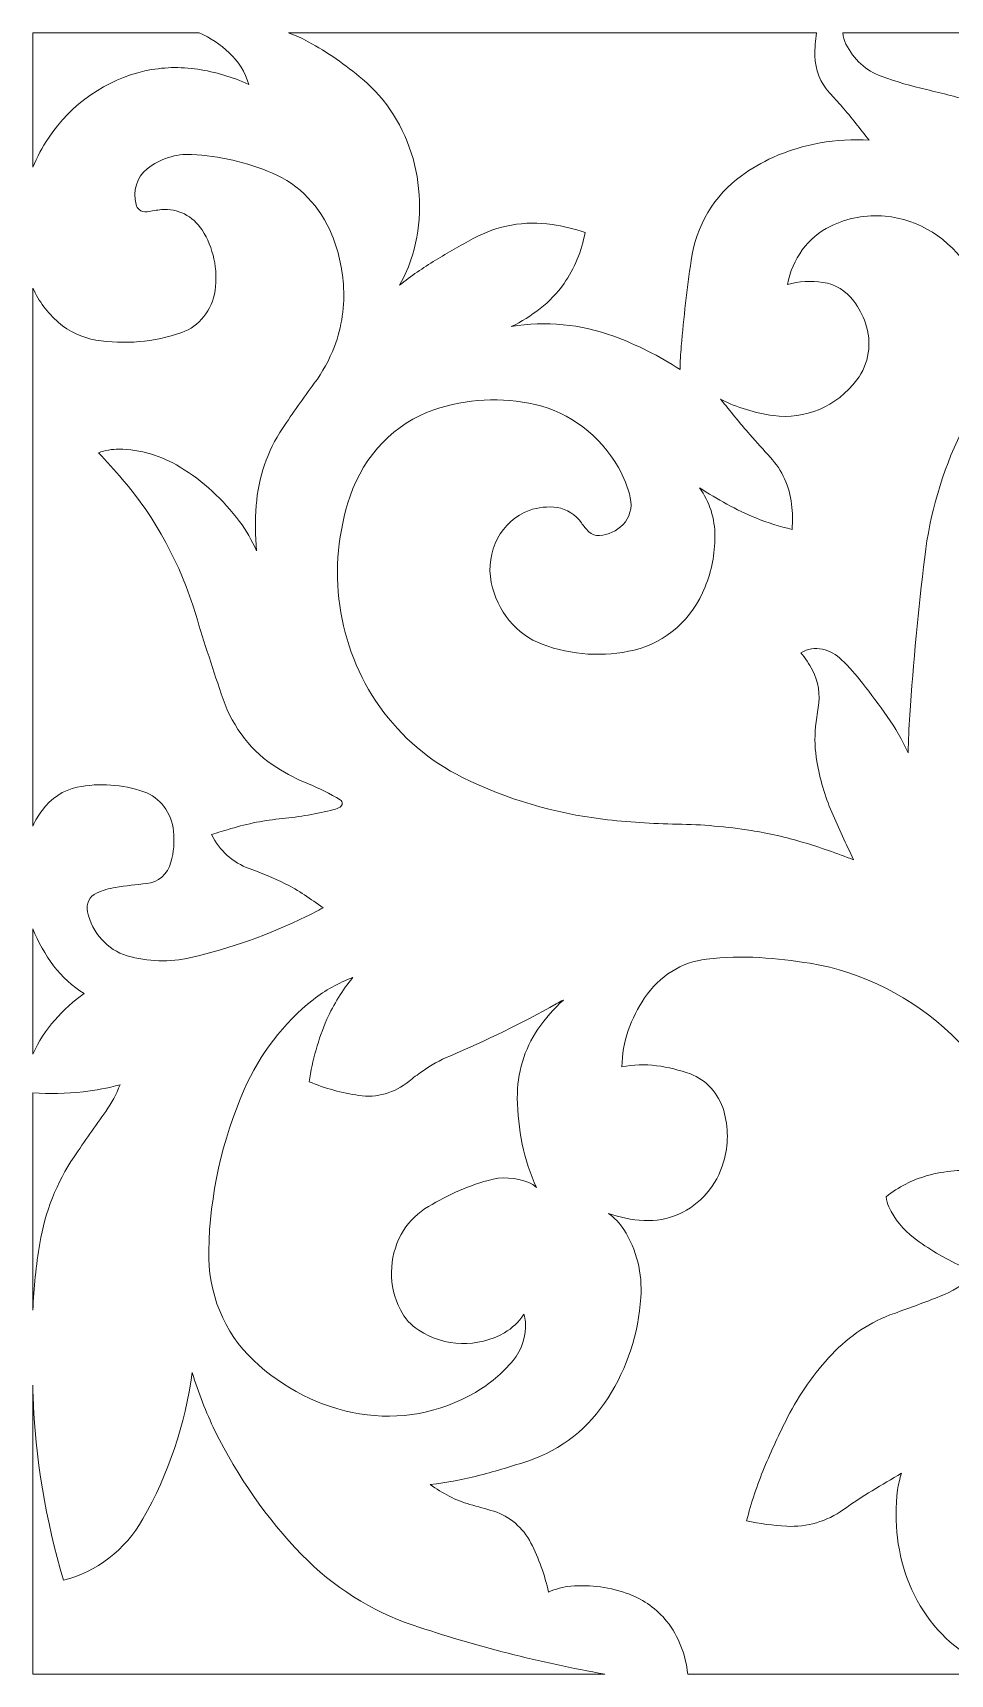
# Model space of a CAD drawing. Header units: millimetres. Extents: x -1200 to 1200, y -590 to 590.
# Drawn here: x -1200 to -541, y -590 to 590 of the extents above; entities that cross this region are included whole.
import ezdxf

# ---------------------------------------------------------------- set-up
doc = ezdxf.new("R2010")
doc.units = ezdxf.units.MM
doc.header["$MEASUREMENT"] = 0
doc.layers.add('Layer 1', color=7, linetype='Continuous')

msp = doc.modelspace()

# ---------------------------------------------------------------- linework, layer by layer
at = {"layer": 'Layer 1', "color": 250, "lineweight": 20}
for points, knots in [([(-1200.0501, 493.3208), (-1200.0501, 493.3208), (-1200.0501, 589.9734), (-1200.0501, 589.9734), (-1200.0501, 589.9734), (-1080.3927, 589.9734), (-1080.3927, 589.9734), (-1072.5478, 586.4122), (-1065.2777, 581.5573), (-1058.8408, 575.5863), (-1052.317, 569.5377), (-1047.4606, 561.6755), (-1044.8035, 552.8567), (-1056.5288, 558.1985), (-1068.84, 561.8769), (-1081.4484, 563.7983), (-1094.0911, 565.7119), (-1106.9442, 565.3118), (-1119.4524, 562.6007), (-1147.3911, 556.3376), (-1172.1297, 539.1025), (-1188.868, 514.2369), (-1193.2621, 507.7053), (-1197.0053, 500.6881), (-1200.0501, 493.3208)], [0, 0, 0, 0, 0.125, 0.125, 0.125, 0.25, 0.25, 0.25, 0.375, 0.375, 0.375, 0.5, 0.5, 0.5, 0.625, 0.625, 0.625, 0.75, 0.75, 0.75, 0.875, 0.875, 0.875, 1, 1, 1, 1]), ([(-636.7628, 589.9734), (-636.7628, 589.9734), (-1016.329, 589.9734), (-1016.329, 589.9734), (-1011.442, 588.2573), (-1006.6919, 586.1371), (-1002.1181, 583.6103), (-988.3414, 576.0245), (-975.2803, 567.0121), (-963.1024, 556.7258), (-945.8308, 542.1268), (-933.1526, 522.1451), (-926.7952, 499.5141), (-920.4463, 476.9174), (-920.576, 452.7704), (-927.1732, 430.2461), (-929.3959, 422.6406), (-932.5214, 415.3628), (-936.442, 408.5877), (-928.1812, 415.1154), (-919.5594, 421.0981), (-910.6331, 426.4979), (-901.7079, 431.9148), (-892.6666, 437.1001), (-883.5323, 442.0708), (-866.0466, 451.5491), (-846.2782, 455.0827), (-826.8854, 452.1755), (-818.8166, 450.9727), (-810.8579, 449.0526), (-803.0851, 446.4389), (-805.5219, 433.1441), (-810.6988, 420.6112), (-818.238, 409.7472), (-823.114, 402.88), (-828.8977, 396.8143), (-835.402, 391.7422), (-841.8964, 386.6899), (-848.8373, 382.339), (-856.1269, 378.7592), (-831.425, 382.9575), (-806.1188, 380.5768), (-782.4579, 371.8447), (-765.8273, 365.6987), (-749.8426, 357.6497), (-734.8181, 347.8214), (-734.752, 353.4541), (-734.4756, 359.0644), (-733.9814, 364.6722), (-732.1782, 385.279), (-729.8149, 405.82), (-726.8876, 426.2795), (-723.3339, 451.1477), (-710.1896, 473.2891), (-690.7247, 487.2577), (-683.5855, 492.3745), (-676.0182, 496.7886), (-668.1244, 500.4288), (-646.2054, 510.1229), (-622.5201, 514.3185), (-598.8702, 512.7222), (-602.0972, 516.7374), (-605.3096, 520.7869), (-608.4951, 524.8456), (-611.705, 528.9334), (-615.0029, 532.9473), (-618.411, 536.8586), (-621.4081, 540.2343), (-624.4297, 543.5758), (-627.4708, 546.9041), (-633.9346, 554.0042), (-637.6595, 563.4851), (-637.8981, 573.4161), (-638.0387, 578.9528), (-637.6595, 584.5039), (-636.7628, 589.9734)], [0, 0, 0, 0, 0.04, 0.04, 0.04, 0.08, 0.08, 0.08, 0.12, 0.12, 0.12, 0.16, 0.16, 0.16, 0.2, 0.2, 0.2, 0.24, 0.24, 0.24, 0.28, 0.28, 0.28, 0.32, 0.32, 0.32, 0.36, 0.36, 0.36, 0.4, 0.4, 0.4, 0.44, 0.44, 0.44, 0.48, 0.48, 0.48, 0.52, 0.52, 0.52, 0.56, 0.56, 0.56, 0.6, 0.6, 0.6, 0.64, 0.64, 0.64, 0.68, 0.68, 0.68, 0.72, 0.72, 0.72, 0.76, 0.76, 0.76, 0.8, 0.8, 0.8, 0.84, 0.84, 0.84, 0.88, 0.88, 0.88, 0.92, 0.92, 0.92, 0.96, 0.96, 0.96, 1, 1, 1, 1]), ([(-164.8236, 589.9734), (-164.8236, 589.9734), (-617.7688, 589.9734), (-617.7688, 589.9734), (-617.567, 587.14), (-616.8232, 584.3657), (-615.5828, 581.852), (-610.2064, 570.9511), (-601.148, 562.6679), (-590.2681, 558.7131), (-579.5704, 554.8241), (-568.6537, 551.6248), (-557.6001, 549.1216), (-546.1635, 546.5422), (-534.8102, 543.5587), (-523.5535, 540.1883), (-505.5368, 534.7885), (-489.6635, 523.1677), (-478.359, 507.1487), (-465.9108, 489.4898), (-458.6958, 468.1894), (-457.6536, 446.0546), (-456.8535, 429.1827), (-457.9447, 412.2687), (-460.8868, 395.6719), (-457.6242, 402.5654), (-453.7256, 409.0773), (-449.2728, 415.1364), (-437.7127, 430.8831), (-424.3336, 445.0018), (-409.4792, 457.1582), (-388.7077, 474.1472), (-366.3521, 488.7685), (-342.7695, 500.775), (-303.541, 520.7369), (-263.4282, 538.6353), (-222.5751, 554.3925), (-216.4098, 556.6456), (-210.2578, 558.9381), (-204.1034, 561.2623), (-197.9552, 563.5864), (-192.0272, 566.5897), (-186.4256, 570.197), (-178.3385, 575.5823), (-171.0538, 582.239), (-164.8236, 589.9734)], [0, 0, 0, 0, 0.066666667, 0.066666667, 0.066666667, 0.133333333, 0.133333333, 0.133333333, 0.2, 0.2, 0.2, 0.266666667, 0.266666667, 0.266666667, 0.333333333, 0.333333333, 0.333333333, 0.4, 0.4, 0.4, 0.466666667, 0.466666667, 0.466666667, 0.533333333, 0.533333333, 0.533333333, 0.6, 0.6, 0.6, 0.666666667, 0.666666667, 0.666666667, 0.733333333, 0.733333333, 0.733333333, 0.8, 0.8, 0.8, 0.866666667, 0.866666667, 0.866666667, 0.933333333, 0.933333333, 0.933333333, 1, 1, 1, 1]), ([(-1200.0501, 19.715), (-1200.0501, 19.715), (-1200.0501, 406.511), (-1200.0501, 406.511), (-1195.6903, 396.9248), (-1189.4184, 388.4994), (-1181.6995, 381.8125), (-1173.9218, 375.1006), (-1164.6431, 370.7208), (-1154.7847, 369.1218), (-1134.0817, 365.7685), (-1112.9408, 367.6175), (-1093.0134, 374.5255), (-1080.4038, 378.8935), (-1071.1557, 390.5301), (-1069.1067, 404.6172), (-1066.8779, 419.9085), (-1070.2149, 435.5235), (-1078.4318, 448.2274), (-1084.985, 458.3584), (-1096.0533, 463.9464), (-1107.4813, 462.8712), (-1110.9884, 462.5224), (-1114.4932, 462.0144), (-1117.96, 461.363), (-1119.954, 460.9918), (-1121.9871, 461.5314), (-1123.5785, 462.8712), (-1124.6661, 463.7963), (-1125.4588, 465.0493), (-1125.86, 466.4745), (-1128.5574, 476.0515), (-1125.3047, 486.4234), (-1117.7692, 492.2917), (-1108.5345, 499.4813), (-1097.3072, 503.0991), (-1085.9281, 502.5464), (-1065.986, 501.5949), (-1046.3278, 497.0624), (-1027.7729, 489.1344), (-1008.6345, 480.9617), (-993.2725, 464.9531), (-985.0507, 444.6411), (-980.4817, 433.3902), (-977.7171, 421.4035), (-976.8265, 409.1734), (-975.7219, 393.9189), (-977.9177, 378.5934), (-983.2304, 364.4076), (-986.9224, 354.9294), (-991.7984, 346.0486), (-997.735, 338.0062), (-1005.5665, 327.3922), (-1013.1864, 316.5953), (-1020.5788, 305.6285), (-1031.5357, 289.3739), (-1038.0791, 270.1779), (-1039.47, 250.158), (-1040.2285, 239.3032), (-1040.1966, 228.3983), (-1039.3697, 217.5514), (-1042.5429, 225.0858), (-1046.5786, 232.1596), (-1051.3971, 238.6149), (-1063.2324, 254.4905), (-1077.7676, 267.7919), (-1094.2196, 277.8361), (-1107.6452, 286.0272), (-1122.7687, 290.4307), (-1138.1993, 290.6334), (-1143.2014, 290.6939), (-1148.1679, 289.8464), (-1152.8972, 288.1079), (-1147.0009, 281.9829), (-1141.2685, 275.6566), (-1135.7221, 269.154), (-1111.8435, 241.168), (-1093.8416, 207.9613), (-1082.9519, 171.8197), (-1076.7791, 151.3879), (-1070.2285, 131.1127), (-1063.2728, 110.9731), (-1056.1018, 90.2372), (-1042.4817, 72.8258), (-1024.6866, 61.7222), (-1017.4006, 57.1726), (-1009.7954, 53.256), (-1001.9309, 50.0159), (-994.0701, 46.781), (-986.4416, 42.9315), (-979.0872, 38.5267), (-978.2052, 38.0055), (-977.6632, 36.9935), (-977.6718, 35.9038), (-977.6816, 34.8181), (-978.2651, 33.8244), (-979.1593, 33.3256), (-980.6004, 32.5241), (-982.1222, 31.9135), (-983.6916, 31.5147), (-995.894, 28.4233), (-1008.2749, 26.2808), (-1020.7634, 25.0923), (-1033.2618, 23.8974), (-1045.6219, 21.4798), (-1057.7092, 17.8475), (-1062.3517, 16.4538), (-1067.0039, 15.0416), (-1071.6487, 13.6203), (-1065.8331, 2.064), (-1056.1422, -6.6681), (-1044.5454, -10.8058), (-1035.7671, -13.938), (-1027.1515, -17.594), (-1018.7413, -21.7343), (-1013.9412, -24.1046), (-1009.2926, -26.8037), (-1004.8118, -29.8241), (-1000.3394, -32.8313), (-995.8988, -35.8872), (-991.4816, -38.9826), (-995.4279, -41.2554), (-999.4452, -43.394), (-1003.5297, -45.3812), (-1030.1008, -58.3378), (-1057.9038, -68.2201), (-1086.4248, -74.8781), (-1101.5935, -78.4248), (-1117.3435, -77.9497), (-1132.3006, -73.5054), (-1146.3991, -69.3256), (-1157.2875, -57.2297), (-1160.7079, -41.924), (-1161.9605, -36.3373), (-1159.2265, -30.6072), (-1154.2856, -28.4251), (-1149.9196, -26.5037), (-1145.3519, -25.1692), (-1140.6801, -24.4414), (-1133.2352, -23.2767), (-1125.7585, -22.3621), (-1118.2524, -21.6895), (-1110.0404, -20.9552), (-1103.0848, -14.8645), (-1100.7703, -6.3509), (-1098.7837, 0.9216), (-1098.1574, 8.5337), (-1098.9183, 16.0616), (-1100.2516, 29.2208), (-1108.6153, 40.3033), (-1120.3222, 44.3686), (-1135.7429, 49.7369), (-1152.1583, 50.8503), (-1168.0831, 47.6141), (-1178.1459, 45.5663), (-1187.1493, 39.6467), (-1193.4431, 30.9633), (-1195.9851, 27.4547), (-1198.1993, 23.6829), (-1200.0501, 19.7071)], [0, 0, 0, 0, 0.018867925, 0.018867925, 0.018867925, 0.037735849, 0.037735849, 0.037735849, 0.056603774, 0.056603774, 0.056603774, 0.075471698, 0.075471698, 0.075471698, 0.094339623, 0.094339623, 0.094339623, 0.113207547, 0.113207547, 0.113207547, 0.132075472, 0.132075472, 0.132075472, 0.150943396, 0.150943396, 0.150943396, 0.169811321, 0.169811321, 0.169811321, 0.188679245, 0.188679245, 0.188679245, 0.20754717, 0.20754717, 0.20754717, 0.226415094, 0.226415094, 0.226415094, 0.245283019, 0.245283019, 0.245283019, 0.264150943, 0.264150943, 0.264150943, 0.283018868, 0.283018868, 0.283018868, 0.301886792, 0.301886792, 0.301886792, 0.320754717, 0.320754717, 0.320754717, 0.339622642, 0.339622642, 0.339622642, 0.358490566, 0.358490566, 0.358490566, 0.377358491, 0.377358491, 0.377358491, 0.396226415, 0.396226415, 0.396226415, 0.41509434, 0.41509434, 0.41509434, 0.433962264, 0.433962264, 0.433962264, 0.452830189, 0.452830189, 0.452830189, 0.471698113, 0.471698113, 0.471698113, 0.490566038, 0.490566038, 0.490566038, 0.509433962, 0.509433962, 0.509433962, 0.528301887, 0.528301887, 0.528301887, 0.547169811, 0.547169811, 0.547169811, 0.566037736, 0.566037736, 0.566037736, 0.58490566, 0.58490566, 0.58490566, 0.603773585, 0.603773585, 0.603773585, 0.622641509, 0.622641509, 0.622641509, 0.641509434, 0.641509434, 0.641509434, 0.660377358, 0.660377358, 0.660377358, 0.679245283, 0.679245283, 0.679245283, 0.698113208, 0.698113208, 0.698113208, 0.716981132, 0.716981132, 0.716981132, 0.735849057, 0.735849057, 0.735849057, 0.754716981, 0.754716981, 0.754716981, 0.773584906, 0.773584906, 0.773584906, 0.79245283, 0.79245283, 0.79245283, 0.811320755, 0.811320755, 0.811320755, 0.830188679, 0.830188679, 0.830188679, 0.849056604, 0.849056604, 0.849056604, 0.867924528, 0.867924528, 0.867924528, 0.886792453, 0.886792453, 0.886792453, 0.905660377, 0.905660377, 0.905660377, 0.924528302, 0.924528302, 0.924528302, 0.943396226, 0.943396226, 0.943396226, 0.962264151, 0.962264151, 0.962264151, 0.981132075, 0.981132075, 0.981132075, 1, 1, 1, 1]), ([(-610.1306, -4.5532), (-615.5632, 6.7597), (-620.7683, 18.1962), (-625.7496, 29.7446), (-630.7504, 41.3378), (-634.3701, 53.5613), (-636.5158, 66.1284), (-637.9299, 74.3985), (-638.2246, 82.8607), (-637.377, 91.2282), (-636.9121, 95.8278), (-636.2968, 100.392), (-635.5322, 104.9389), (-633.9652, 114.1197), (-635.4503, 123.5914), (-639.722, 131.7089), (-642.0792, 136.19), (-644.8231, 140.4238), (-647.9242, 144.3456), (-643.2426, 147.1304), (-637.7867, 148.0372), (-632.54, 146.8922), (-627.3521, 145.7775), (-622.5617, 143.1375), (-618.6851, 139.2788), (-613.4201, 134.033), (-608.4437, 128.4371), (-603.8087, 122.532), (-597.6592, 114.6778), (-591.6957, 106.6735), (-585.9229, 98.5086), (-580.1367, 90.3228), (-575.0906, 81.5618), (-570.8544, 72.352), (-570.7125, 81.3604), (-570.3382, 90.3636), (-569.7229, 99.3444), (-567.154, 137.3534), (-563.5746, 175.2848), (-559.0044, 213.0781), (-555.2318, 244.1871), (-546.4546, 274.3577), (-533.0646, 302.2292), (-526.6937, 315.495), (-521.4604, 329.3689), (-517.4492, 343.6574), (-515.2864, 351.326), (-514.0362, 359.2592), (-513.7097, 367.2582), (-512.9635, 386.0897), (-517.7184, 404.6804), (-527.3285, 420.4428), (-541.1089, 442.0998), (-563.1905, 455.9526), (-587.4973, 458.1979), (-601.011, 459.4415), (-614.5858, 456.9108), (-626.9203, 450.8371), (-642.8022, 443.0145), (-654.2314, 427.4968), (-657.6616, 409.0694), (-649.3224, 411.333), (-640.6517, 411.8345), (-632.1351, 410.5553), (-623.3886, 409.2484), (-615.4287, 404.3763), (-609.8969, 396.963), (-606.3837, 392.2515), (-603.564, 386.9662), (-601.5639, 381.3163), (-596.6365, 367.4728), (-599.0133, 351.8341), (-607.7721, 340.3896), (-622.3635, 321.3304), (-645.0457, 311.6732), (-667.7965, 314.7923), (-680.9335, 316.5953), (-693.729, 320.5448), (-705.7527, 326.4946), (-702.2248, 322.2872), (-698.7359, 318.0403), (-695.2838, 313.7749), (-691.8097, 309.4807), (-688.2597, 305.2522), (-684.6559, 301.0921), (-679.7566, 295.5699), (-674.8218, 290.0951), (-669.8332, 284.6782), (-661.4696, 275.5895), (-656.1288, 263.7713), (-654.6437, 251.0793), (-653.9477, 245.086), (-653.8314, 239.0294), (-654.3024, 233.0216), (-663.2067, 235.0036), (-671.9422, 237.7292), (-680.4465, 241.1891), (-694.5083, 247.1429), (-708.0598, 254.4352), (-720.9252, 262.9738), (-713.6406, 252.9625), (-709.7089, 240.6035), (-709.7578, 227.8877), (-709.8116, 215.4049), (-712.2044, 203.0563), (-716.7917, 191.5869), (-726.0104, 168.5282), (-744.9972, 151.6511), (-767.7821, 146.2355), (-789.728, 141.0147), (-812.6047, 142.4545), (-833.8362, 150.3719), (-852.4424, 157.3009), (-866.3476, 174.1912), (-870.5287, 194.8915), (-875.0048, 217.0842), (-863.2379, 239.3742), (-843.2322, 246.6429), (-836.7598, 248.9723), (-829.8886, 249.6711), (-823.1286, 248.6551), (-816.1901, 247.6101), (-809.9293, 243.6383), (-805.7311, 237.6107), (-804.1371, 235.3261), (-802.3315, 233.2204), (-800.3376, 231.3344), (-798.2726, 229.3841), (-795.5692, 228.3825), (-792.8253, 228.5536), (-786.4703, 228.9537), (-780.4579, 231.7608), (-775.8412, 236.4671), (-771.0373, 241.3694), (-769.036, 248.6445), (-770.5957, 255.5617), (-772.3303, 263.3199), (-775.2124, 270.7135), (-779.1245, 277.4873), (-792.5219, 300.6605), (-814.0726, 316.9875), (-838.8786, 322.7176), (-863.1033, 328.3108), (-888.2555, 326.9882), (-911.8502, 318.8812), (-939.7291, 309.2898), (-961.9159, 286.4128), (-971.9909, 256.8541), (-989.4044, 205.7397), (-981.4041, 148.6386), (-950.6995, 105.3666), (-934.9667, 83.5491), (-914.5647, 66.1612), (-891.2256, 54.6747), (-859.2696, 38.9478), (-825.1923, 28.8221), (-790.2711, 24.6646), (-772.5615, 22.5629), (-754.77, 21.364), (-736.954, 21.1008), (-719.1233, 20.8244), (-701.3367, 19.2859), (-683.7017, 16.4814), (-671.1239, 14.477), (-658.6744, 11.6475), (-646.4147, 7.9928), (-634.1658, 4.3473), (-622.0687, 0.1609), (-610.1306, -4.5532)], [0, 0, 0, 0, 0.017857143, 0.017857143, 0.017857143, 0.035714286, 0.035714286, 0.035714286, 0.053571429, 0.053571429, 0.053571429, 0.071428571, 0.071428571, 0.071428571, 0.089285714, 0.089285714, 0.089285714, 0.107142857, 0.107142857, 0.107142857, 0.125, 0.125, 0.125, 0.142857143, 0.142857143, 0.142857143, 0.160714286, 0.160714286, 0.160714286, 0.178571429, 0.178571429, 0.178571429, 0.196428571, 0.196428571, 0.196428571, 0.214285714, 0.214285714, 0.214285714, 0.232142857, 0.232142857, 0.232142857, 0.25, 0.25, 0.25, 0.267857143, 0.267857143, 0.267857143, 0.285714286, 0.285714286, 0.285714286, 0.303571429, 0.303571429, 0.303571429, 0.321428571, 0.321428571, 0.321428571, 0.339285714, 0.339285714, 0.339285714, 0.357142857, 0.357142857, 0.357142857, 0.375, 0.375, 0.375, 0.392857143, 0.392857143, 0.392857143, 0.410714286, 0.410714286, 0.410714286, 0.428571429, 0.428571429, 0.428571429, 0.446428571, 0.446428571, 0.446428571, 0.464285714, 0.464285714, 0.464285714, 0.482142857, 0.482142857, 0.482142857, 0.5, 0.5, 0.5, 0.517857143, 0.517857143, 0.517857143, 0.535714286, 0.535714286, 0.535714286, 0.553571429, 0.553571429, 0.553571429, 0.571428571, 0.571428571, 0.571428571, 0.589285714, 0.589285714, 0.589285714, 0.607142857, 0.607142857, 0.607142857, 0.625, 0.625, 0.625, 0.642857143, 0.642857143, 0.642857143, 0.660714286, 0.660714286, 0.660714286, 0.678571429, 0.678571429, 0.678571429, 0.696428571, 0.696428571, 0.696428571, 0.714285714, 0.714285714, 0.714285714, 0.732142857, 0.732142857, 0.732142857, 0.75, 0.75, 0.75, 0.767857143, 0.767857143, 0.767857143, 0.785714286, 0.785714286, 0.785714286, 0.803571429, 0.803571429, 0.803571429, 0.821428571, 0.821428571, 0.821428571, 0.839285714, 0.839285714, 0.839285714, 0.857142857, 0.857142857, 0.857142857, 0.875, 0.875, 0.875, 0.892857143, 0.892857143, 0.892857143, 0.910714286, 0.910714286, 0.910714286, 0.928571429, 0.928571429, 0.928571429, 0.946428571, 0.946428571, 0.946428571, 0.964285714, 0.964285714, 0.964285714, 0.982142857, 0.982142857, 0.982142857, 1, 1, 1, 1]), ([(-1200.0501, -144.2014), (-1200.0501, -144.2014), (-1200.0501, -54.1804), (-1200.0501, -54.1804), (-1196.2616, -63.731), (-1191.2412, -72.6605), (-1185.1174, -80.6845), (-1178.9789, -88.7493), (-1171.5364, -95.5362), (-1163.1447, -100.7281), (-1170.8587, -106.1871), (-1177.9661, -112.5844), (-1184.3015, -119.8017), (-1190.6589, -127.04), (-1195.9631, -135.2693), (-1200.0501, -144.2014)], [0, 0, 0, 0, 0.2, 0.2, 0.2, 0.4, 0.4, 0.4, 0.6, 0.6, 0.6, 0.8, 0.8, 0.8, 1, 1, 1, 1]), ([(-729.361, -590.0266), (-729.361, -590.0266), (-496.1114, -590.0266), (-496.1114, -590.0266), (-507.0268, -587.48), (-517.5214, -583.1133), (-527.194, -577.1016), (-546.0987, -565.057), (-561.0657, -546.9652), (-570.0116, -525.3779), (-578.5256, -504.0525), (-581.453, -480.6056), (-578.4828, -457.6167), (-577.9508, -453.4934), (-576.9758, -449.4453), (-575.5837, -445.559), (-582.6604, -449.6953), (-589.7139, -453.8909), (-596.7356, -458.1325), (-603.7646, -462.3847), (-610.6456, -466.8949), (-617.3627, -471.6801), (-629.4255, -480.2634), (-643.7479, -484.4643), (-658.1937, -483.6654), (-667.8675, -483.1219), (-677.4899, -481.8532), (-686.9997, -479.8739), (-683.7372, -466.7935), (-679.4998, -454.012), (-674.3289, -441.6516), (-669.1715, -429.3161), (-663.5529, -417.2045), (-657.5037, -405.3402), (-649.0055, -388.7092), (-638.3214, -373.4719), (-625.7716, -360.1323), (-613.1228, -346.6809), (-597.7215, -336.5854), (-580.8205, -330.6223), (-569.8036, -326.7505), (-558.854, -322.6563), (-547.9704, -318.3541), (-539.4232, -314.9691), (-531.4669, -310.0826), (-524.4208, -303.8919), (-523.9168, -303.4392), (-523.4238, -302.9799), (-522.9492, -302.5061), (-522.4696, -302.0178), (-522.0464, -301.4861), (-521.6721, -300.9084), (-525.4985, -299.7963), (-529.2516, -298.3802), (-532.897, -296.6733), (-544.8522, -291.0853), (-556.263, -284.2234), (-566.9558, -276.1955), (-574.4705, -270.5522), (-580.5563, -262.9756), (-584.6666, -254.1646), (-585.7394, -251.8576), (-586.4501, -249.3715), (-586.7718, -246.8158), (-577.8956, -239.763), (-567.8366, -234.6067), (-557.1548, -231.6285), (-544.4631, -228.0949), (-531.292, -226.9986), (-518.2603, -228.3923), (-504.8665, -229.8215), (-491.4323, -230.8151), (-477.9859, -231.3508), (-471.8976, -231.5271), (-465.8105, -231.589), (-459.7173, -231.5206), (-453.6449, -231.4613), (-447.5712, -231.3995), (-441.5012, -231.3508), (-446.1461, -225.9023), (-450.9121, -220.5696), (-455.7905, -215.362), (-483.0356, -186.2903), (-510.978, -157.9832), (-539.6128, -130.496), (-568.1803, -103.0825), (-603.526, -85.1854), (-641.3661, -78.9881), (-653.4387, -77.0153), (-665.5799, -75.6427), (-677.7627, -74.8964), (-690.4335, -74.1187), (-703.1325, -74.4661), (-715.7482, -75.9388), (-733.6388, -78.009), (-749.8523, -88.1544), (-760.3653, -103.8563), (-765.2157, -111.0907), (-769.1583, -118.9726), (-772.0943, -127.3072), (-775.0583, -135.6668), (-776.5751, -144.5357), (-776.5886, -153.4888), (-768.3926, -151.7885), (-759.9935, -151.4805), (-751.7045, -152.5649), (-743.446, -153.6744), (-735.3075, -155.6787), (-727.4233, -158.5477), (-716.0002, -162.7157), (-707.0959, -172.5098), (-703.4652, -184.8834), (-699.9409, -196.8713), (-699.9581, -209.7503), (-703.5031, -221.7343), (-708.5504, -238.747), (-720.3356, -252.5025), (-735.6781, -259.2986), (-743.7212, -262.7717), (-752.354, -264.3286), (-760.9978, -263.8574), (-769.5841, -263.4007), (-778.081, -261.7004), (-786.2379, -258.8209), (-781.883, -261.8201), (-778.1312, -265.7354), (-775.2234, -270.335), (-766.138, -284.6866), (-761.8394, -301.9349), (-763.0223, -319.2476), (-764.7839, -345.0687), (-772.8845, -369.9356), (-786.4862, -391.2979), (-800.2287, -412.8891), (-820.3726, -428.8542), (-843.6175, -436.5742), (-855.196, -440.425), (-866.8919, -443.8968), (-878.671, -446.9776), (-890.4635, -450.0598), (-902.4284, -452.3024), (-914.5036, -453.6711), (-910.0814, -456.7928), (-905.4916, -459.621), (-900.7366, -462.1255), (-895.9866, -464.6339), (-890.9931, -466.5988), (-885.8615, -467.9767), (-880.0924, -469.5178), (-874.3638, -471.1734), (-868.6571, -472.9448), (-857.3257, -476.4666), (-847.7498, -484.6893), (-842.0334, -495.785), (-836.3549, -506.8465), (-832.0819, -518.6949), (-829.3675, -531.004), (-824.3067, -528.7035), (-818.934, -527.2967), (-813.4586, -526.8216), (-799.1265, -525.5753), (-784.7186, -527.5467), (-771.1413, -532.6267), (-760.7678, -536.5025), (-751.5161, -543.2368), (-744.2901, -552.1399), (-735.8983, -562.8671), (-730.6993, -576.0738), (-729.361, -590.0266)], [0, 0, 0, 0, 0.017857143, 0.017857143, 0.017857143, 0.035714286, 0.035714286, 0.035714286, 0.053571429, 0.053571429, 0.053571429, 0.071428571, 0.071428571, 0.071428571, 0.089285714, 0.089285714, 0.089285714, 0.107142857, 0.107142857, 0.107142857, 0.125, 0.125, 0.125, 0.142857143, 0.142857143, 0.142857143, 0.160714286, 0.160714286, 0.160714286, 0.178571429, 0.178571429, 0.178571429, 0.196428571, 0.196428571, 0.196428571, 0.214285714, 0.214285714, 0.214285714, 0.232142857, 0.232142857, 0.232142857, 0.25, 0.25, 0.25, 0.267857143, 0.267857143, 0.267857143, 0.285714286, 0.285714286, 0.285714286, 0.303571429, 0.303571429, 0.303571429, 0.321428571, 0.321428571, 0.321428571, 0.339285714, 0.339285714, 0.339285714, 0.357142857, 0.357142857, 0.357142857, 0.375, 0.375, 0.375, 0.392857143, 0.392857143, 0.392857143, 0.410714286, 0.410714286, 0.410714286, 0.428571429, 0.428571429, 0.428571429, 0.446428571, 0.446428571, 0.446428571, 0.464285714, 0.464285714, 0.464285714, 0.482142857, 0.482142857, 0.482142857, 0.5, 0.5, 0.5, 0.517857143, 0.517857143, 0.517857143, 0.535714286, 0.535714286, 0.535714286, 0.553571429, 0.553571429, 0.553571429, 0.571428571, 0.571428571, 0.571428571, 0.589285714, 0.589285714, 0.589285714, 0.607142857, 0.607142857, 0.607142857, 0.625, 0.625, 0.625, 0.642857143, 0.642857143, 0.642857143, 0.660714286, 0.660714286, 0.660714286, 0.678571429, 0.678571429, 0.678571429, 0.696428571, 0.696428571, 0.696428571, 0.714285714, 0.714285714, 0.714285714, 0.732142857, 0.732142857, 0.732142857, 0.75, 0.75, 0.75, 0.767857143, 0.767857143, 0.767857143, 0.785714286, 0.785714286, 0.785714286, 0.803571429, 0.803571429, 0.803571429, 0.821428571, 0.821428571, 0.821428571, 0.839285714, 0.839285714, 0.839285714, 0.857142857, 0.857142857, 0.857142857, 0.875, 0.875, 0.875, 0.892857143, 0.892857143, 0.892857143, 0.910714286, 0.910714286, 0.910714286, 0.928571429, 0.928571429, 0.928571429, 0.946428571, 0.946428571, 0.946428571, 0.964285714, 0.964285714, 0.964285714, 0.982142857, 0.982142857, 0.982142857, 1, 1, 1, 1]), ([(-818.7187, -105.3646), (-820.413, -106.2647), (-822.0962, -107.1702), (-823.7758, -108.1098), (-848.6759, -122.0613), (-874.2695, -134.5889), (-900.4076, -145.6267), (-907.3645, -148.5641), (-914.0118, -152.2517), (-920.264, -156.6421), (-923.54, -158.9491), (-926.7463, -161.3812), (-929.8657, -163.9173), (-940.0752, -172.2216), (-952.9369, -175.8394), (-965.6237, -173.9956), (-977.8749, -172.2111), (-989.8864, -168.892), (-1001.4232, -164.1186), (-999.1455, -148.5878), (-994.8542, -133.461), (-988.6778, -119.2108), (-983.7736, -108.3796), (-977.5349, -98.3052), (-970.1193, -89.2705), (-980.3252, -92.9475), (-989.9243, -98.3052), (-998.5901, -105.1671), (-1019.8044, -121.9468), (-1036.802, -144.1264), (-1048.0759, -169.725), (-1064.0447, -205.9995), (-1072.7607, -245.4629), (-1073.6659, -285.5882), (-1074.3387, -315.6508), (-1062.5926, -344.4831), (-1041.552, -364.3226), (-1019.9879, -384.6702), (-993.4987, -398.0256), (-965.1502, -402.8292), (-936.6072, -407.6683), (-907.3877, -402.2646), (-881.9922, -387.4352), (-871.7985, -381.4827), (-862.6202, -373.7232), (-854.8302, -364.4753), (-848.4862, -356.9435), (-845.2812, -346.9678), (-845.9271, -336.8355), (-846.0531, -334.9232), (-846.4862, -333.0544), (-847.2055, -331.2975), (-850.7567, -336.842), (-855.5055, -341.3824), (-861.0458, -344.5304), (-880.4386, -355.5209), (-903.7802, -354.8615), (-922.6103, -342.7946), (-928.1714, -339.2293), (-932.7587, -334.1415), (-935.8964, -328.0481), (-944.6014, -311.1671), (-944.3763, -290.5826), (-935.33, -273.9147), (-931.2296, -266.3658), (-925.4067, -260.0553), (-918.4291, -255.5912), (-904.1704, -246.5157), (-888.8341, -239.5919), (-872.8359, -235.0068), (-863.1694, -232.2417), (-852.9549, -232.7787), (-843.598, -236.5531), (-841.516, -237.3862), (-839.5917, -238.6312), (-837.9207, -240.225), (-842.6133, -230.3111), (-846.1082, -219.7945), (-848.3003, -208.9146), (-850.4937, -198.0677), (-851.6705, -187.0075), (-851.8222, -175.9105), (-852.0668, -158.0739), (-846.8397, -140.6454), (-836.9714, -126.3188), (-831.6538, -118.6041), (-825.5251, -111.5711), (-818.7187, -105.3646)], [0, 0, 0, 0, 0.034482759, 0.034482759, 0.034482759, 0.068965517, 0.068965517, 0.068965517, 0.103448276, 0.103448276, 0.103448276, 0.137931034, 0.137931034, 0.137931034, 0.172413793, 0.172413793, 0.172413793, 0.206896552, 0.206896552, 0.206896552, 0.24137931, 0.24137931, 0.24137931, 0.275862069, 0.275862069, 0.275862069, 0.310344828, 0.310344828, 0.310344828, 0.344827586, 0.344827586, 0.344827586, 0.379310345, 0.379310345, 0.379310345, 0.413793103, 0.413793103, 0.413793103, 0.448275862, 0.448275862, 0.448275862, 0.482758621, 0.482758621, 0.482758621, 0.517241379, 0.517241379, 0.517241379, 0.551724138, 0.551724138, 0.551724138, 0.586206897, 0.586206897, 0.586206897, 0.620689655, 0.620689655, 0.620689655, 0.655172414, 0.655172414, 0.655172414, 0.689655172, 0.689655172, 0.689655172, 0.724137931, 0.724137931, 0.724137931, 0.75862069, 0.75862069, 0.75862069, 0.793103448, 0.793103448, 0.793103448, 0.827586207, 0.827586207, 0.827586207, 0.862068966, 0.862068966, 0.862068966, 0.896551724, 0.896551724, 0.896551724, 0.931034483, 0.931034483, 0.931034483, 0.965517241, 0.965517241, 0.965517241, 1, 1, 1, 1]), ([(-1200.0501, -328.3758), (-1199.3308, -312.2568), (-1197.6585, -296.1982), (-1195.0309, -280.3042), (-1191.317, -257.7825), (-1182.8604, -236.4663), (-1170.3278, -218.0033), (-1162.8841, -207.0458), (-1155.3254, -196.1778), (-1147.6591, -185.3967), (-1143.4729, -179.5244), (-1140.0196, -173.0942), (-1137.3724, -166.2598), (-1146.1018, -168.609), (-1154.9756, -170.2843), (-1163.9276, -171.3017), (-1175.9305, -172.5966), (-1188.0117, -172.8717), (-1200.0501, -172.1426), (-1200.0501, -172.1426), (-1200.0501, -328.3863), (-1200.0501, -328.3863)], [0, 0, 0, 0, 0.142857143, 0.142857143, 0.142857143, 0.285714286, 0.285714286, 0.285714286, 0.428571429, 0.428571429, 0.428571429, 0.571428571, 0.571428571, 0.571428571, 0.714285714, 0.714285714, 0.714285714, 0.857142857, 0.857142857, 0.857142857, 1, 1, 1, 1]), ([(-788.8191, -590.0266), (-835.5084, -581.7223), (-881.6106, -569.9541), (-926.7866, -554.8076), (-956.7083, -544.7858), (-984.0746, -527.4296), (-1006.7115, -504.1183), (-1031.8587, -478.2353), (-1052.9482, -448.124), (-1069.1336, -414.9896), (-1075.6733, -401.5974), (-1081.1487, -387.6221), (-1085.4987, -373.2297), (-1090.5314, -410.4952), (-1102.5942, -446.2775), (-1120.9167, -478.3643), (-1133.6634, -500.6939), (-1154.2366, -516.5708), (-1177.9673, -522.4378), (-1190.8436, -479.3961), (-1198.2249, -434.6725), (-1199.9095, -389.4975), (-1200.0011, -387.0391), (-1200.0501, -384.5886), (-1200.0501, -382.1342), (-1200.0501, -382.1342), (-1200.0501, -590.0266), (-1200.0501, -590.0266), (-1200.0501, -590.0266), (-788.8191, -590.0266), (-788.8191, -590.0266)], [0, 0, 0, 0, 0.1, 0.1, 0.1, 0.2, 0.2, 0.2, 0.3, 0.3, 0.3, 0.4, 0.4, 0.4, 0.5, 0.5, 0.5, 0.6, 0.6, 0.6, 0.7, 0.7, 0.7, 0.8, 0.8, 0.8, 0.9, 0.9, 0.9, 1, 1, 1, 1])]:
    msp.add_open_spline(points, degree=3, knots=knots, dxfattribs=at)

doc.saveas('drawing.dxf')
